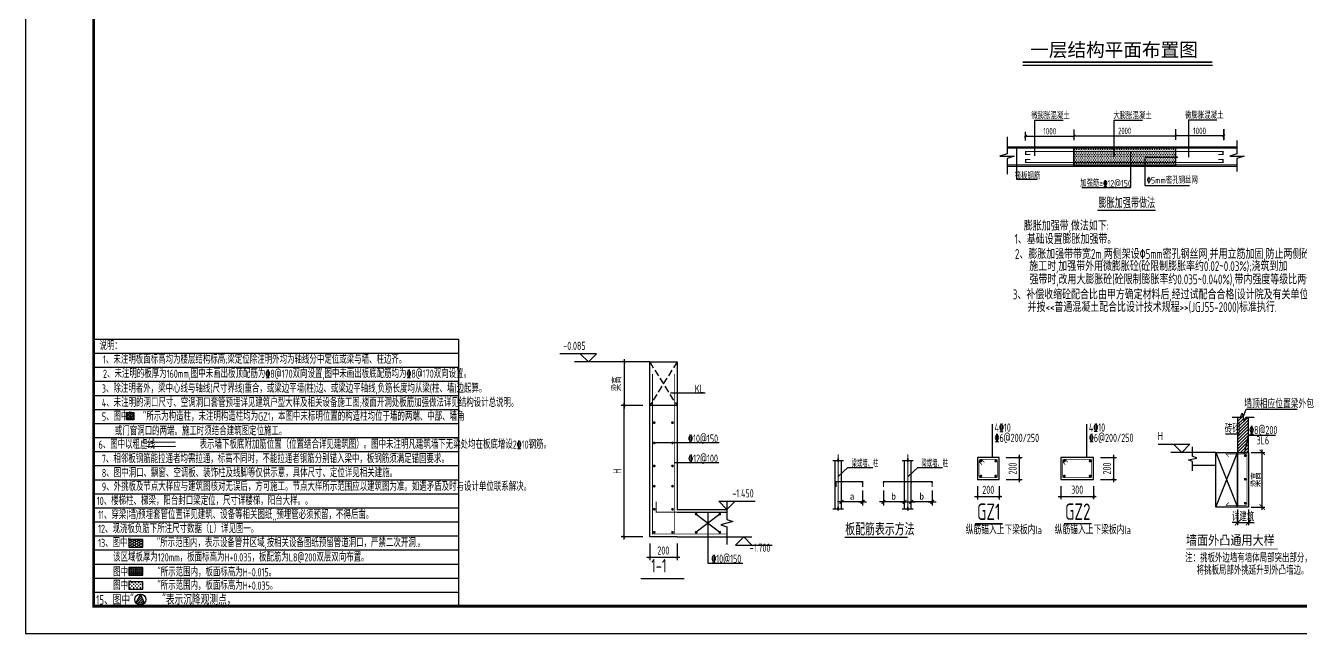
# Model space of a CAD drawing. Extents: x -1058961 to 23600, y -449123 to 2751847.
# Drawn here: x -347349 to -300665, y -12320 to 9931 of the extents above; entities that cross this region are included whole.
import ezdxf
from ezdxf.enums import TextEntityAlignment as Align

# ---------------------------------------------------------------- set-up
doc = ezdxf.new("R2010")
doc.units = 0
doc.header["$LTSCALE"] = 1000
for name, pattern in [('__DASH', [0.35, 0.25, -0.1]), ('DASH', [0.35, 0.25, -0.1]), ('DOTE', [2.42, 2, -0.2, 0.02, -0.2])]:
    doc.linetypes.add(name, pattern=pattern)
doc.layers.get('0').update_dxf_attribs({"linetype": 'CONTINUOUS'})
doc.layers.get('DEFPOINTS').update_dxf_attribs({"linetype": 'CONTINUOUS'})
for name, color, linetype in [('-TK', 7, 'CONTINUOUS'), ('DIM', 2, 'CONTINUOUS'), ('GJ', 5, 'CONTINUOUS'), ('GRE', 3, 'CONTINUOUS'), ('LINK', 6, 'CONTINUOUS'), ('NUM', 7, 'CONTINUOUS'), ('OUTLINE', 2, 'CONTINUOUS'), ('REIN', 6, 'CONTINUOUS'), ('S-B板填充', 251, 'CONTINUOUS'), ('S-DETLCW-LINE1-pdx', 7, 'CONTINUOUS'), ('S-DETLCW-TEXT', 7, 'CONTINUOUS'), ('S-DETLS-HATCH', 251, 'CONTINUOUS'), ('S-DETLS-TEXT', 7, 'CONTINUOUS'), ('S-D洞口', 4, 'CONTINUOUS'), ('S-FON-TEXT', 7, 'CONTINUOUS'), ('S-X详图实线', 4, 'CONTINUOUS'), ('S-X详图标注', 3, 'CONTINUOUS'), ('S-X详图钢筋', 6, 'CONTINUOUS'), ('S-大样-砼线', 7, 'CONTINUOUS'), ('S-引出线', 40, 'CONTINUOUS'), ('S-文字', 7, 'CONTINUOUS'), ('S-板正筋', 2, 'CONTINUOUS'), ('S-构造柱', 212, 'CONTINUOUS'), ('S-表格线', 54, 'CONTINUOUS'), ('S-降板填充', 75, 'CONTINUOUS'), ('TEXT', 2, 'CONTINUOUS'), ('THIN', 7, 'CONTINUOUS'), ('WALL', 5, 'CONTINUOUS'), ('大样线', 40, 'CONTINUOUS'), ('尺寸线及数字', 43, 'CONTINUOUS'), ('悬梁', 4, 'CONTINUOUS'), ('支座钢筋', 1, 'CONTINUOUS'), ('空调洞口标注', 130, 'CONTINUOUS'), ('说明文字', 7, 'CONTINUOUS')]:
    doc.layers.add(name, color=color, linetype=linetype)
doc.layers.add('DOTE', color=19, linetype='DOTE', lineweight=9)
doc.styles.add('-宋体', font='', dxfattribs={"width": 0.7, "height": 300, "bigfont": '宋体.TTF'})
doc.styles.add('10', font='', dxfattribs={"width": 0.7, "height": 300})
doc.styles.add('BW_Rein', font='Tssdeng.shx', dxfattribs={"width": 0.7, "bigfont": 'hztxt.shx'})
doc.styles.add('hzst', font='', dxfattribs={"width": 0.7})
doc.styles.add('TSSD_DIMENSION', font='Tssdeng.shx', dxfattribs={"width": 0.7, "bigfont": 'tssdchn.shx'})
doc.styles.add('TSSD_Label', font='Tssdeng.shx', dxfattribs={"width": 0.7, "bigfont": 'hztxt.shx'})
doc.styles.add('TSSD_Norm', font='Tssdeng.shx', dxfattribs={"bigfont": 'tssdchn.shx'})
doc.styles.add('TSSD_REIN', font='tssdeng.shx', dxfattribs={"width": 0.7, "height": 300, "bigfont": 'tssdchn.shx'})
doc.styles.get('-宋体').set_extended_font_data('SimSun')
doc.styles.get('10').set_extended_font_data('SimSun')
doc.styles.get('hzst').set_extended_font_data('SimSun')
doc.dimstyles.new('25-100', dxfattribs={"dimscale": 100, "dimtxt": 3, "dimasz": 2, "dimexe": 1, "dimexo": 1, "dimgap": 0.5, "dimtad": 1, "dimdec": 0, "dimlfac": 0.25, "dimdsep": 46, "dimtxsty": 'TSSD_REIN', "dimblk1": 'ARCHTICK', "dimblk2": 'ARCHTICK', "dimsah": 1, "dimcen": 2.5, "dimdle": 1, "dimclrd": 256, "dimclre": 256, "dimclrt": 7, "dimadec": 0, "dimazin": 0, "dimtfac": 1, "dimtdec": 0, "dimtix": 1, "dimtmove": 2, "dimatfit": 3, "dimldrblk": 'ARCHTICK', "dimfxl": 0, "dimtolj": 1, "dimtzin": 0, "dimlwd": -1, "dimlwe": -1, "dimarcsym": 0})
doc.dimstyles.new('TSSD_20_100', dxfattribs={"dimtxt": 300, "dimasz": 100, "dimexe": 100, "dimexo": 250, "dimgap": 100, "dimtad": 1, "dimdec": 0, "dimlfac": 0.2, "dimzin": 0, "dimdsep": 46, "dimtxsty": 'TSSD_DIMENSION', "dimblk": 'ARCHTICK', "dimcen": 0, "dimdle": 100, "dimclrt": 7, "dimadec": 0, "dimazin": 0, "dimtfac": 1, "dimtdec": 0, "dimtix": 1, "dimtmove": 2, "dimatfit": 3, "dimldrblk": 'ARCHTICK', "dimfxl": 0, "dimtolj": 1, "dimtzin": 0, "dimarcsym": 0})
doc.dimstyles.new('TSSD_25_100', dxfattribs={"dimtxt": 300, "dimasz": 100, "dimexe": 100, "dimexo": 250, "dimgap": 100, "dimtad": 1, "dimdec": 0, "dimlfac": 0.25, "dimzin": 0, "dimdsep": 46, "dimtxsty": 'TSSD_DIMENSION', "dimblk": 'ARCHTICK', "dimcen": 0, "dimdle": 100, "dimclrt": 7, "dimadec": 0, "dimazin": 0, "dimtfac": 1, "dimtdec": 0, "dimtix": 1, "dimtmove": 2, "dimatfit": 3, "dimldrblk": 'ARCHTICK', "dimfxl": 0, "dimtolj": 1, "dimtzin": 0, "dimarcsym": 0})

# ---------------------------------------------------------------- blocks, each defined once
blk = doc.blocks.new('_DIMX')
blk.add_line((-150, 0), (150, 0))
at = {"const_width": 50}
blk.add_lwpolyline([(-70, -70), (70, 70)], dxfattribs=at)
blk = doc.blocks.new('A$C1DDD5A89')
at = {"color": 6, "const_width": 50}
blk.add_lwpolyline([(439, 25), (2741, 25)], dxfattribs=at)
at = {"layer": 'DOTE', "color": 8, "linetype": 'DOTE'}
for p, q in [((202, 3054), (202, 888)), ((2750, 3054), (2750, 888))]:
    blk.add_line(p, q, dxfattribs=at)
at = {"layer": 'GJ'}
blk.add_point((1858, 2022), dxfattribs=at)
at = {"layer": 'REIN', "color": 1, "const_width": 40}
for points in [[(129, 1860), (129, 2059), (1095, 2059), (1095, 1860)], [(1858, 1860), (1858, 2059), (3643, 2059), (3643, 1860)]]:
    blk.add_lwpolyline(points, dxfattribs=at)
at = {"layer": '大样线'}
for p, q in [((0, 2837), (188, 2837)), ((81, 2837), (81, 1066)), ((188, 2837), (202, 2909)), ((202, 2909), (202, 2778)), ((202, 2778), (217, 2837)), ((217, 2837), (395, 2837)), ((2548, 2837), (2736, 2837)), ((2736, 2837), (2751, 2909)), ((2751, 2909), (2751, 2778)), ((2751, 2778), (2766, 2837)), ((2766, 2837), (2943, 2837)), ((202, 2247), (556, 2571)), ((556, 2571), (1467, 2571)), ((2758, 2247), (3112, 2571)), ((3112, 2571), (4023, 2571)), ((0, 1066), (188, 1066)), ((188, 1066), (202, 1138)), ((202, 1138), (202, 1006)), ((202, 1006), (217, 1066)), ((217, 1066), (395, 1066)), ((2548, 1066), (2736, 1066)), ((2736, 1066), (2751, 1138)), ((2751, 1138), (2751, 1006)), ((2751, 1006), (2766, 1066)), ((2766, 1066), (2943, 1066))]:
    blk.add_line(p, q, dxfattribs=at)
at = {"layer": '大样线', "linetype": 'ByBlock'}
for p, q in [((323, 1066), (323, 2837)), ((2630, 1066), (2630, 2837)), ((2871, 1066), (2871, 2837))]:
    blk.add_line(p, q, dxfattribs=at)
at = {"layer": '大样线', "color": 0, "linetype": 'ByBlock'}
for p in [(323, 2022), (1095, 2022), (2630, 2022), (2871, 2022), (3643, 2022), (202, 1319)]:
    blk.add_point(p, dxfattribs=at)
at = {"layer": '空调洞口标注'}
for p, q in [((1095, 1732), (1095, 1190)), ((1858, 1732), (1858, 1190)), ((3643, 1732), (3643, 1190)), ((1094, 1319), (203, 1319)), ((2629, 1319), (1859, 1319)), ((3642, 1319), (2872, 1319))]:
    blk.add_line(p, q, dxfattribs=at)
blk.add_point((1858, 1319), dxfattribs=at)
at = {"layer": '空调洞口标注', "color": 0, "linetype": 'ByBlock'}
blk.add_point((2871, 1319), dxfattribs=at)
at = {"layer": '空调洞口标注', "xscale": 0.9649999998509884, "yscale": 0.9649999998509884, "zscale": 0.965, "rotation": 180}
for p in [(323, 1319), (1858, 1319)]:
    blk.add_blockref('_DIMX', p, dxfattribs=at)
at = {"layer": '空调洞口标注', "xscale": 0.9649999998509884, "yscale": 0.9649999998509884, "zscale": 0.965}
for p in [(1095, 1319), (2630, 1319), (2872, 1319), (3643, 1319)]:
    blk.add_blockref('_DIMX', p, dxfattribs=at)
at = {"layer": '空调洞口标注', "style": '10'}
for s, p in [('a', (709, 1523)), ('b', (2231, 1523)), ('b', (3257, 1523))]:
    blk.add_text(s, height=250, dxfattribs=at).set_placement(p, align=Align.MIDDLE_CENTER)
at = {"layer": '说明文字'}
for s, height, style, width, p in [('梁或墙、柱', 250, 'TSSD_REIN', 0.6, (693, 2596)), ('梁或墙、柱', 250, 'TSSD_REIN', 0.6, (3249, 2596)), ('板配筋表示方法', 450, 'TSSD_DIMENSION', 0.7, (459, 91))]:
    blk.add_text(s, height=height, dxfattribs=dict(at, style=style, width=width)).set_placement(p)
blk = doc.blocks.new('_ArchTick')
at = {"color": 0, "linetype": 'ByBlock', "const_width": 0.15}
blk.add_lwpolyline([(-0.5, -0.5), (0.5, 0.5)], dxfattribs=at)
blk = doc.blocks.new('*D701')
at = {"layer": 'DEFPOINTS', "color": 0}
for p in [(30394, 226071), (30794, 226071), (30794, 225492)]:
    blk.add_point(p, dxfattribs=at)
at = {"layer": 'S-X详图标注'}
for p, q in [((30394, 225971), (30394, 225392)), ((30794, 225971), (30794, 225392)), ((30394, 225492), (30194, 225492)), ((30394, 225492), (30794, 225492)), ((30794, 225492), (30994, 225492))]:
    blk.add_line(p, q, dxfattribs=at)
at = {"layer": 'S-X详图标注', "xscale": 200, "yscale": 200, "zscale": 200}
blk.add_blockref('_ArchTick', (30394, 225492), dxfattribs=at)
at = {"layer": 'S-X详图标注', "xscale": 200, "yscale": 200, "zscale": 200, "rotation": 180}
blk.add_blockref('_ArchTick', (30794, 225492), dxfattribs=at)
at = {"layer": 'S-X详图标注', "color": 7, "insert": (30594, 225692), "char_height": 300, "attachment_point": 5, "style": 'TSSD_REIN'}
blk.add_mtext('\\A1;详建筑', dxfattribs=at)
blk = doc.blocks.new('*D702')
at = {"layer": 'DEFPOINTS', "color": 0}
for p in [(30794, 228060), (31291, 228060), (30794, 226060)]:
    blk.add_point(p, dxfattribs=at)
at = {"layer": 'S-X详图标注'}
for p, q in [((30894, 228060), (31391, 228060)), ((31291, 225960), (31291, 228160)), ((30894, 226060), (31391, 226060))]:
    blk.add_line(p, q, dxfattribs=at)
at = {"layer": 'S-X详图标注', "xscale": 200, "yscale": 200, "zscale": 200}
for p, rotation in [((31291, 228060), 90), ((31291, 226060), 270)]:
    blk.add_blockref('_ArchTick', p, dxfattribs=dict(at, rotation=rotation))
at = {"layer": 'S-X详图标注', "color": 7, "insert": (31091, 227060), "char_height": 300, "attachment_point": 5, "rotation": 90, "style": 'TSSD_REIN'}
blk.add_mtext('\\A1;梁高', dxfattribs=at)
blk = doc.blocks.new('*D704')
at = {"layer": 'DEFPOINTS', "color": 0}
for p in [(-311696, -5884), (-310953, -5884), (-311696, -6684)]:
    blk.add_point(p, dxfattribs=at)
at = {"layer": 'DIM', "color": 0, "lineweight": -2}
for p, q in [((-311446, -5884), (-310853, -5884)), ((-310953, -6784), (-310953, -5784)), ((-311446, -6684), (-310853, -6684))]:
    blk.add_line(p, q, dxfattribs=at)
at = {"layer": 'DIM', "color": 0, "lineweight": -2, "xscale": 100, "yscale": 100, "zscale": 100}
for p, rotation in [((-310953, -5884), 90), ((-310953, -6684), 270)]:
    blk.add_blockref('_ArchTick', p, dxfattribs=dict(at, rotation=rotation))
at = {"layer": 'DIM', "color": 7, "insert": (-311203, -6284), "char_height": 300, "attachment_point": 5, "rotation": 90, "style": 'TSSD_DIMENSION'}
blk.add_mtext('\\A1;200', dxfattribs=at)
blk = doc.blocks.new('*D705')
at = {"layer": 'DEFPOINTS', "color": 0}
for p in [(-312496, -6684), (-311696, -6684), (-311696, -7311)]:
    blk.add_point(p, dxfattribs=at)
at = {"layer": 'DIM', "color": 0, "lineweight": -2}
for p, q in [((-312496, -6934), (-312496, -7411)), ((-311696, -6934), (-311696, -7411)), ((-312596, -7311), (-311596, -7311))]:
    blk.add_line(p, q, dxfattribs=at)
at = {"layer": 'DIM', "color": 0, "lineweight": -2, "xscale": 100, "yscale": 100, "zscale": 100, "rotation": 180}
blk.add_blockref('_ArchTick', (-312496, -7311), dxfattribs=at)
at = {"layer": 'DIM', "color": 0, "lineweight": -2, "xscale": 100, "yscale": 100, "zscale": 100}
blk.add_blockref('_ArchTick', (-311696, -7311), dxfattribs=at)
at = {"layer": 'DIM', "color": 7, "insert": (-312096, -7061), "char_height": 300, "attachment_point": 5, "style": 'TSSD_DIMENSION'}
blk.add_mtext('\\A1;200', dxfattribs=at)
blk = doc.blocks.new('*D1329')
at = {"layer": 'DEFPOINTS', "color": 0}
for p in [(-231540, 197277), (-230540, 197277), (-230540, 196526)]:
    blk.add_point(p, dxfattribs=at)
at = {"layer": 'DIM', "color": 0, "lineweight": -2}
for p, q in [((-231540, 197027), (-231540, 196426)), ((-230540, 197027), (-230540, 196426)), ((-231640, 196526), (-230440, 196526))]:
    blk.add_line(p, q, dxfattribs=at)
at = {"layer": 'DIM', "color": 0, "lineweight": -2, "xscale": 100, "yscale": 100, "zscale": 100, "rotation": 180}
blk.add_blockref('_ArchTick', (-231540, 196526), dxfattribs=at)
at = {"layer": 'DIM', "color": 0, "lineweight": -2, "xscale": 100, "yscale": 100, "zscale": 100}
blk.add_blockref('_ArchTick', (-230540, 196526), dxfattribs=at)
at = {"layer": 'DIM', "color": 7, "insert": (-231040, 196776), "char_height": 300, "attachment_point": 5, "style": 'TSSD_DIMENSION'}
blk.add_mtext('\\A1;200', dxfattribs=at)
blk = doc.blocks.new('*D1330')
at = {"layer": 'DEFPOINTS', "color": 0}
for p in [(-232479, 202077), (-231540, 202077), (-231540, 197277)]:
    blk.add_point(p, dxfattribs=at)
at = {"layer": 'DIM', "color": 0, "lineweight": -2}
for p, q in [((-232479, 197177), (-232479, 202177)), ((-231790, 202077), (-232579, 202077)), ((-231790, 197277), (-232579, 197277))]:
    blk.add_line(p, q, dxfattribs=at)
at = {"layer": 'DIM', "color": 0, "lineweight": -2, "xscale": 100, "yscale": 100, "zscale": 100}
for p, rotation in [((-232479, 202077), 90), ((-232479, 197277), 270)]:
    blk.add_blockref('_ArchTick', p, dxfattribs=dict(at, rotation=rotation))
at = {"layer": 'DIM', "color": 7, "insert": (-232729, 199677), "char_height": 300, "attachment_point": 5, "rotation": 90, "style": 'TSSD_DIMENSION'}
blk.add_mtext('\\A1;H', dxfattribs=at)
blk = doc.blocks.new('*D1331')
at = {"layer": 'DEFPOINTS', "color": 0}
for p in [(-231540, 203677), (-232479, 202077), (-231540, 202077)]:
    blk.add_point(p, dxfattribs=at)
at = {"layer": 'DIM', "color": 0, "lineweight": -2}
for p, q in [((-231790, 203677), (-232579, 203677)), ((-232479, 203777), (-232479, 201977)), ((-231790, 202077), (-232579, 202077))]:
    blk.add_line(p, q, dxfattribs=at)
at = {"layer": 'DIM', "color": 0, "lineweight": -2, "xscale": 100, "yscale": 100, "zscale": 100}
for p, rotation in [((-232479, 203677), 90), ((-232479, 202077), 270)]:
    blk.add_blockref('_ArchTick', p, dxfattribs=dict(at, rotation=rotation))
at = {"layer": 'DIM', "color": 7, "insert": (-232729, 202877), "char_height": 300, "attachment_point": 5, "rotation": 90, "style": 'TSSD_DIMENSION'}
blk.add_mtext('\\A1;梁高', dxfattribs=at)
blk = doc.blocks.new('*D2535')
at = {"layer": 'DEFPOINTS', "color": 0}
for p in [(-308241, -5882), (-307498, -5882), (-308241, -6682)]:
    blk.add_point(p, dxfattribs=at)
at = {"layer": 'DIM', "color": 0, "lineweight": -2}
for p, q in [((-307991, -5882), (-307398, -5882)), ((-307498, -6782), (-307498, -5782)), ((-307991, -6682), (-307398, -6682))]:
    blk.add_line(p, q, dxfattribs=at)
at = {"layer": 'DIM', "color": 0, "lineweight": -2, "xscale": 100, "yscale": 100, "zscale": 100}
for p, rotation in [((-307498, -5882), 90), ((-307498, -6682), 270)]:
    blk.add_blockref('_ArchTick', p, dxfattribs=dict(at, rotation=rotation))
at = {"layer": 'DIM', "color": 7, "insert": (-307748, -6282), "char_height": 300, "attachment_point": 5, "rotation": 90, "style": 'TSSD_DIMENSION'}
blk.add_mtext('\\A1;200', dxfattribs=at)
blk = doc.blocks.new('*D2536')
at = {"layer": 'DEFPOINTS', "color": 0}
for p in [(-309441, -6682), (-308241, -6682), (-308241, -7309)]:
    blk.add_point(p, dxfattribs=at)
at = {"layer": 'DIM', "color": 0, "lineweight": -2}
for p, q in [((-309441, -6932), (-309441, -7409)), ((-308241, -6932), (-308241, -7409)), ((-309541, -7309), (-308141, -7309))]:
    blk.add_line(p, q, dxfattribs=at)
at = {"layer": 'DIM', "color": 0, "lineweight": -2, "xscale": 100, "yscale": 100, "zscale": 100, "rotation": 180}
blk.add_blockref('_ArchTick', (-309441, -7309), dxfattribs=at)
at = {"layer": 'DIM', "color": 0, "lineweight": -2, "xscale": 100, "yscale": 100, "zscale": 100}
blk.add_blockref('_ArchTick', (-308241, -7309), dxfattribs=at)
at = {"layer": 'DIM', "color": 7, "insert": (-308841, -7059), "char_height": 300, "attachment_point": 5, "style": 'TSSD_DIMENSION'}
blk.add_mtext('\\A1;300', dxfattribs=at)
blk = doc.blocks.new('A1')
blk.add_lwpolyline([(0, 59400), (0, 0), (84100, 0), (84100, 59400)], close=True)
at = {"const_width": 100}
blk.add_lwpolyline([(2500, 58400), (2500, 1000), (83100, 1000), (83100, 58400)], close=True, dxfattribs=at)
blk = doc.blocks.new('20210306.16465652')
at = {"layer": 'S-DETLS-HATCH'}
h = blk.add_hatch(dxfattribs=at)
h.set_pattern_fill('ANSI31', color=256, scale=25)
h.set_pattern_definition([(45, (-250051.66, 573697.02), (-56.126601, 56.126601), [])])
h.paths.add_polyline_path([(3315.4, 5761.9), (3215.4, 5761.9), (3145.4, 5611.9), (3085.4, 5911.9), (3015.4, 5761.9), (2915.4, 5761.9), (2915.4, 4472.4), (3315.4, 4472.4)])
at = {"layer": 'S-DETLCW-LINE1-pdx'}
for points in [[(2715.4, 5761.9), (3015.4, 5761.9), (3085.4, 5911.9), (3145.4, 5611.9), (3215.4, 5761.9), (3515.4, 5761.9)], [(1268.2, 3792.4), (1268.2, 4132.4), (1118.2, 4202.4), (1418.2, 4262.4), (1268.2, 4332.4), (1268.2, 4672.4)]]:
    blk.add_lwpolyline(points, dxfattribs=at)
at = {"layer": 'S-DETLCW-TEXT', "const_width": 30}
blk.add_lwpolyline([(4388.8, 937.6), (1041.9, 937.6)], dxfattribs=at)
at = {"layer": 'S-DETLS-TEXT'}
blk.add_line((3009.8, 5139.7), (2467.6, 5139.7), dxfattribs=at)
for points in [[(3115.4, 5761.9), (3233, 6051.8), (5095.2, 6051.8)], [(3165.2, 4412.4), (3315.4, 5101.5), (4302.7, 5101.5)]]:
    blk.add_lwpolyline(points, dxfattribs=at)
at = {"layer": 'S-X详图实线'}
for p, q in [((2115.4, 4472.4), (1268.2, 4472.4)), ((2115.4, 4472.4), (2915.4, 2472.4)), ((2115.4, 2472.4), (2915.4, 4472.4)), ((2115.4, 3992.4), (1268.2, 3992.4))]:
    blk.add_line(p, q, dxfattribs=at)
blk.add_lwpolyline([(2915.4, 5761.9), (2915.4, 4472.4), (3315.4, 4472.4), (3315.4, 5761.9)], dxfattribs=at)
for points in [[(2115.4, 4472.4), (2915.4, 4472.4), (2915.4, 2472.4), (2115.4, 2472.4)], [(2915.4, 4472.4), (3315.4, 4472.4), (3315.4, 2472.4), (2915.4, 2472.4)]]:
    blk.add_lwpolyline(points, close=True, dxfattribs=at)
at = {"layer": 'S-X详图标注'}
blk.add_line((1268.2, 4472.4), (468.4, 4472.4), dxfattribs=at)
blk.add_lwpolyline([(0, 4772.4), (1168.3, 4772.4), (868.3, 4472.4), (568.3, 4772.4)], dxfattribs=at)
at = {"layer": 'S-X详图钢筋', "const_width": 20}
blk.add_lwpolyline([(2592.4, 4306.3), (2486.4, 4412.4), (3255.4, 4412.4), (3255.4, 2532.4), (2486.4, 2532.4), (2592.4, 2638.4)], dxfattribs=at)
at = {"layer": 'S-X详图钢筋', "const_width": 50}
for points in [[(3168.1, 4350.3, 1), (3218.1, 4350.3, 1)], [(3168.1, 3488.9, 1), (3218.1, 3488.9, 1)], [(3168.1, 2609.8, 1), (3218.1, 2609.8, 1)]]:
    blk.add_lwpolyline(points, format="xyb", close=True, dxfattribs=at)
at = {"layer": 'S-DETLCW-TEXT', "style": 'hzst', "width": 0.85}
blk.add_text('墙面外凸通用大样', height=350, dxfattribs=at).set_placement((1025.4, 1088.1))
at = {"layer": 'S-DETLS-TEXT', "width": 0.7}
for s, style, p in [('墙顶相应位置梁外包', 'BW_Rein', (3158.9, 6088.4)), ('砖砌', 'BW_Rein', (2442.3, 5176.3)), ('%%1328@200', 'BW_Rein', (3336.9, 5138.1)), ('3L6', 'BW_Rein', (3608.6, 4766)), ('注：挑板外边墙有墙体局部突出部分，', 'TSSD_REIN', (991.5, 450)), ('将挑板局部外挑延升到外凸墙边。', 'TSSD_REIN', (1414.1, 0))]:
    blk.add_text(s, height=300, dxfattribs=dict(at, style=style)).set_placement(p)
at = {"layer": 'S-DETLS-TEXT', "style": 'TSSD_REIN', "width": 0.75}
blk.add_text('H', height=300, dxfattribs=at).set_placement((181.3, 4832.5), align=Align.BOTTOM_RIGHT)
at = {"layer": 'S-X详图标注'}
for p1, p2, distance, text, picture, middle in [((3315.4, 2472.4), (3315.4, 4472.4), -496.7, '梁高', '*D702', (3612.1, 3472.4)), ((2915.4, 2483.6), (3315.4, 2483.6), -579.2, '详建筑', '*D701', (3115.4, 2104.4))]:
    dim = blk.add_aligned_dim(p1=p1, p2=p2, distance=distance, text=text, dimstyle='25-100', dxfattribs=at)
    dim.commit()
    dim.dimension.update_dxf_attribs({"geometry": picture, "text_midpoint": middle, "insert": (-27478.5, -223587.5)})
blk = doc.blocks.new('20210807.20404175')
at = {"layer": 'NUM', "const_width": 50, "elevation": 0}
blk.add_lwpolyline([(37816.2, 81765.1), (39414.6, 81765.1)], dxfattribs=at)
at = {"layer": 'S-X详图实线'}
for points in [[(38145.9, 89696.3), (35391.3, 89696.3)], [(40175.7, 88555.2), (38909, 88555.2)], [(39145.9, 83296.3), (38145.9, 83296.3), (38145.9, 88096.3)], [(39145.9, 88096.3), (39145.9, 84296.3)], [(40686.2, 86733.1), (38335.9, 86733.1)], [(40679.3, 85998.9), (39045.9, 85998.9)], [(39145.9, 84296.3), (40972.9, 84296.3)], [(39145.9, 84196.3), (40972.9, 84196.3)], [(39846.5, 84125.6), (40712.1, 83462.3)], [(40712.1, 84125.6), (39846.5, 83462.3)], [(40279.3, 84196.3), (40279.3, 82331.3), (41550.6, 82331.3)], [(39145.9, 83296.3), (40972.9, 83296.3)]]:
    blk.add_lwpolyline(points, dxfattribs=at)
blk.add_lwpolyline([(38145.9, 89696.3), (39145.9, 89696.3), (39145.9, 88096.3), (38145.9, 88096.3)], close=True, dxfattribs=at)
at = {"layer": 'S-X详图实线', "linetype": '__DASH'}
for points in [[(38145.9, 89696.3), (39145.9, 88096.3)], [(39145.9, 89696.3), (38145.9, 88096.3)]]:
    blk.add_lwpolyline(points, dxfattribs=at)
at = {"layer": 'S-X详图标注'}
for p, q in [((35601.5, 89996.3), (34861.2, 89996.3)), ((35901.5, 89696.3), (35601.5, 89996.3)), ((36201.5, 89996.3), (35601.5, 89996.3)), ((36159.1, 89696.3), (35601.5, 89696.3)), ((35901.5, 89696.3), (36201.5, 89996.3)), ((40972.9, 84296.3), (40672.9, 84596.3)), ((40672.9, 84596.3), (41272.9, 84596.3)), ((40972.9, 84296.3), (41272.9, 84596.3)), ((41272.9, 84596.3), (42013.2, 84596.3)), ((40972.9, 83296.3), (41888.7, 83296.3)), ((41588.7, 83296.3), (41288.7, 82996.3)), ((41588.7, 83296.3), (41888.7, 82996.3)), ((41288.7, 82996.3), (41888.7, 82996.3)), ((41888.7, 82996.3), (42629.1, 82996.3))]:
    blk.add_line(p, q, dxfattribs=at)
at = {"layer": 'S-X详图钢筋', "const_width": 30}
for points in [[(39045.9, 89260.4), (39045.9, 83396.3), (38245.9, 83396.3), (38245.9, 89260.4)], [(40972.9, 84196.3), (38380.3, 84196.3), (38380.3, 84576.9)], [(38245.9, 84474.4), (38245.9, 83396.3), (40972.9, 83396.3)]]:
    blk.add_lwpolyline(points, dxfattribs=at)
at = {"layer": 'S-X详图钢筋', "const_width": 50}
for points in [[(38335.9, 87474.5, 1), (38285.9, 87474.5, 1)], [(38955.9, 87474.5, -1), (39005.9, 87474.5, -1)], [(38335.9, 86733.9, 1), (38285.9, 86733.9, 1)], [(38955.9, 86733.9, -1), (39005.9, 86733.9, -1)], [(38335.9, 85890.2, 1), (38285.9, 85890.2, 1)], [(38955.9, 85890.2, -1), (39005.9, 85890.2, -1)], [(38335.9, 85149.7, 1), (38285.9, 85149.7, 1)], [(38955.9, 85149.7, -1), (39005.9, 85149.7, -1)], [(38335.9, 84306, 1), (38285.9, 84306, 1)], [(38955.9, 84306, -1), (39005.9, 84306, -1)], [(39821.5, 84125.6, -1), (39871.5, 84125.6, -1)], [(40687.1, 84125.6, -1), (40737.1, 84125.6, -1)], [(38335.9, 83462.3, 1), (38285.9, 83462.3, 1)], [(38955.9, 83462.3, -1), (39005.9, 83462.3, -1)], [(39821.5, 83462.3, -1), (39871.5, 83462.3, -1)], [(40687.1, 83462.3, -1), (40737.1, 83462.3, -1)]]:
    blk.add_lwpolyline(points, format="xyb", close=True, dxfattribs=at)
at = {"layer": 'THIN'}
blk.add_lwpolyline([(40972.9, 84576.3), (40972.9, 83926.3), (41192.9, 83856.3), (40752.9, 83736.3), (40972.9, 83666.3), (40972.9, 83016.3)], dxfattribs=at)
at = {"layer": 'NUM', "style": 'TSSD_Norm', "width": 0.7}
blk.add_text('1-1', height=500, dxfattribs=at).set_placement((38198.9, 81838.1, 0), align=Align.BOTTOM_LEFT)
at = {"layer": 'S-X详图标注', "style": 'TSSD_REIN', "width": 0.7}
for s, p in [('-0.085', (35800.1, 90046.3)), ('-1.450', (41951.3, 84646.3)), ('-1.700', (42567.1, 82657.8))]:
    blk.add_text(s, height=300, dxfattribs=at).set_placement(p, align=Align.BOTTOM_RIGHT)
for s, p in [('KL', (39964.3, 88565.6)), ('%%13210@150', (40101.2, 86741)), ('%%13210@150', (40950.1, 82342.2))]:
    blk.add_text(s, height=300, dxfattribs=at).set_placement(p, align=Align.CENTER)
at = {"layer": 'S-X详图标注', "color": 1, "style": 'TSSD_REIN', "width": 0.7}
blk.add_text('%%13212@100', height=300, dxfattribs=at).set_placement((40101.2, 86006.8), align=Align.CENTER)
at = {"layer": 'DIM'}
for p1, angle, text, picture, middle in [((38145.9, 89696.3), 90, '梁高', '*D1331', (36956.1, 88896.3)), ((38145.9, 83296.3), 270, 'H', '*D1330', (36956.1, 85696.3))]:
    dim = blk.add_linear_dim(base=(37206.1, 88096.3), p1=p1, p2=(38145.9, 88096.3), angle=angle, text=text, dimstyle='TSSD_20_100', dxfattribs=at)
    dim.commit()
    dim.dimension.update_dxf_attribs({"geometry": picture, "text_midpoint": middle, "insert": (269685.6, -113980.3)})
dim = blk.add_linear_dim(base=(39145.9, 82545.4), p1=(38145.9, 83296.3), p2=(39145.9, 83296.3), dimstyle='TSSD_20_100', dxfattribs=at)
dim.commit()
dim.dimension.update_dxf_attribs({"geometry": '*D1329', "text_midpoint": (38645.9, 82795.4), "insert": (269685.6, -113980.3)})

msp = doc.modelspace()

# ---------------------------------------------------------------- hatches: boundary and pattern name
h = msp.add_hatch()
h.set_pattern_fill('DOTS', color=2, scale=40, style=0)
h.set_pattern_definition([(0, (-896120.9, -178750.674), (31.75, 63.5), [0, -63.5])])
h.paths.add_polyline_path([(-308958.75, 5494.31), (-305246.75, 5494.31), (-305246.75, 4787.42), (-308958.75, 4787.42)])
at = {"layer": 'S-B板填充'}
h = msp.add_hatch(dxfattribs=at)
h.set_pattern_fill('ANGLE', color=252, scale=10, style=0)
h.set_pattern_definition([(0, (-258249.664, -205780.17), (0, 69.85), [50.8, -19.05]), (90, (-258249.664, -205780.17), (-69.85, 4e-15), [50.8, -19.05])])
h.paths.add_polyline_path([(-343560.51, -10188.52), (-343049.4, -10188.52), (-343049.4, -9909.74), (-343560.51, -9909.74)])
h = msp.add_hatch(dxfattribs=at)
h.set_pattern_fill('CROSS', color=252, scale=10, style=0)
h.set_pattern_definition([(0, (-258249.664, -205780.17), (63.5, 63.5), [31.75, -95.25]), (90, (-258233.79, -205796.047), (-63.5, 63.5), [31.75, -95.25])])
h.paths.add_polyline_path([(-343560.51, -10702.81), (-343049.4, -10702.81), (-343049.4, -10424.02), (-343560.51, -10424.02)])
at = {"layer": 'S-X详图标注'}
h = msp.add_hatch(dxfattribs=at)
h.set_pattern_fill('METAL', color=256, scale=15, style=0)
h.set_pattern_definition([(45, (-287370.715, -116753.386), (-42.426407, 42.426407), [])])
h.paths.add_polyline_path([(-343138.43, -10876.64), (-343303.72, -11198.12), (-342994.33, -11208.16)])
at = {"layer": 'S-构造柱'}
h = msp.add_hatch(dxfattribs=at)
h.set_pattern_fill('ARMORED', color=256, scale=12.857143, style=0)
h.set_pattern_definition([(50, (-2196924.58, -135854.61), (92.2191663, -8.0681316), [9.642857, -106.0714286]), (355, (-2196924.58, -135854.61), (-17.839457, 96.710417), [7.7142857, -84.857143]), (100.4514, (-2196916.89, -135855.285), (74.3797776, 88.642227), [8.1951673, -90.146843]), (46.1842, (-2196924.58, -135828.9), (137.216706, -21.281016), [14.464286, -159.107143]), (96.6356, (-2196913.14, -135830.67), (120.170919, 125.243726), [12.292751, -135.220243]), (351.1842, (-2196924.58, -135828.9), (120.170822, 125.24382), [11.571429, -127.285714]), (21, (-2196911.72, -135835.33), (76.7451924, -51.765286), [9.642857, -106.0714286]), (326, (-2196911.72, -135835.33), (31.2834, 93.233577), [7.7142857, -84.857143]), (71.4514, (-2196905.33, -135839.64), (108.0286237, 41.4682067), [8.1951673, -90.146843]), (37.5, (-2196924.58, -135854.613), (1.56340997, 42.80063835), [0, -83.8285714, 0, -86.1428571, 0, -85.1785714]), (7.5, (-2196924.58, -135854.613), (33.8232262, 50.7100772), [0, -49.1142857, 0, -81.9, 0, -32.4642857]), (327.5, (-2196953.25, -135854.613), (68.6343132, -2.8999121), [0, -32.1428571, 0, -100.2857143, 0, -133.0714286]), (317.5, (-2196966.11, -135854.613), (74.981079, 12.8706406), [0, -41.7857143, 0, -66.6, 0, -94.5]), (45, (-2196924.58, -135854.61), (-45.4568645, 45.4568645), [])])
h.paths.add_polyline_path([(-343655.99, -4232.08), (-343381.71, -4232.08), (-343381.71, -4506.37), (-343655.99, -4506.37)])
at = {"layer": 'S-降板填充', "linetype": 'ByBlock'}
h = msp.add_hatch(dxfattribs=at)
h.set_pattern_fill('HONEY', color=8, scale=17.142857, style=0)
h.set_pattern_definition([(0, (-3156145.6, -76870.217), (81.6428571, 47.1365143), [54.4285714, -108.8571429]), (120, (-3156145.6, -76870.217), (-81.6428474, 47.1365312), [54.4285714, -108.8571429]), (60, (-3156145.6, -76870.217), (9.75e-06, 94.2730455), [-108.8571429, 54.4285714])])
h.paths.add_polyline_path([(-343560.51, -9159.95), (-343049.4, -9159.95), (-343049.4, -8881.17), (-343560.51, -8881.17)])

# ---------------------------------------------------------------- linework, layer by layer
for p, q in [((-311409.88, 5491.42), (-302989.8, 5491.42)), ((-308958.75, 5491.42), (-308958.75, 4787.42)), ((-305246.75, 5502.7), (-305246.75, 4798.7)), ((-311409.88, 4787.42), (-302989.8, 4787.42))]:
    msp.add_line(p, q)
msp.add_lwpolyline([(-308958.75, 5494.31), (-305246.75, 5494.31), (-305246.75, 4787.42), (-308958.75, 4787.42)], close=True)
at = {"layer": 'GRE'}
for points in [[(-311409.88, 5858.3), (-311409.88, 5235.31), (-311673.88, 5147.31), (-311145.88, 5147.31), (-311409.88, 5059.31), (-311409.88, 4487.56)], [(-302989.8, 5728.39), (-302989.8, 5239.19), (-303253.8, 5151.19), (-302725.8, 5151.19), (-302989.8, 5063.19), (-302989.8, 4591.09)]]:
    msp.add_lwpolyline(points, dxfattribs=at)
at = {"layer": 'LINK', "color": 1, "const_width": 25}
for points in [[(-312324.89, -6143.61), (-312416.81, -6051.69, -0.19891237), (-312430.87, -6017.75), (-312430.87, -5997.24, -0.41421356), (-312382.87, -5949.24), (-311808.87, -5949.24, -0.41421356), (-311760.87, -5997.24), (-311760.87, -6571.24, -0.41421356), (-311808.87, -6619.24), (-312382.87, -6619.24, -0.41421356), (-312430.87, -6571.24), (-312430.87, -5997.24, -0.41421356), (-312382.87, -5949.24), (-312362.36, -5949.24, -0.19891237), (-312328.42, -5963.3), (-312236.5, -6055.22)], [(-309269.98, -6141.8), (-309361.9, -6049.88, -0.19891237), (-309375.96, -6015.94), (-309375.96, -5995.43, -0.41421356), (-309327.96, -5947.43), (-308353.96, -5947.43, -0.41421356), (-308305.96, -5995.43), (-308305.96, -6569.43, -0.41421356), (-308353.96, -6617.43), (-309327.96, -6617.43, -0.41421356), (-309375.96, -6569.43), (-309375.96, -5995.43, -0.41421356), (-309327.96, -5947.43), (-309307.46, -5947.43, -0.19891237), (-309273.51, -5961.49), (-309181.59, -6053.42)]]:
    msp.add_lwpolyline(points, format="xyb", dxfattribs=at)
at = {"layer": 'OUTLINE'}
for points in [[(-311695.87, -5884.24), (-312495.87, -5884.24), (-312495.87, -6684.24), (-311695.87, -6684.24)], [(-308240.96, -5882.43), (-309440.96, -5882.43), (-309440.96, -6682.43), (-308240.96, -6682.43)]]:
    msp.add_lwpolyline(points, close=True, dxfattribs=at)
at = {"layer": 'REIN', "const_width": 50}
for points in [[(-312393.37, -6011.74, 1), (-312343.37, -6011.74, 1)], [(-311848.37, -6011.74, 1), (-311798.37, -6011.74, 1)], [(-309338.46, -6009.93, 1), (-309288.46, -6009.93, 1)], [(-308393.46, -6009.93, 1), (-308343.46, -6009.93, 1)], [(-312393.37, -6556.74, 1), (-312343.37, -6556.74, 1)], [(-311848.37, -6556.74, 1), (-311798.37, -6556.74, 1)], [(-309338.46, -6554.93, 1), (-309288.46, -6554.93, 1)], [(-308393.46, -6554.93, 1), (-308343.46, -6554.93, 1)]]:
    msp.add_lwpolyline(points, format="xyb", close=True, dxfattribs=at)
at = {"layer": 'S-FON-TEXT', "const_width": 40}
msp.add_lwpolyline([(-308101.27, 3167.99), (-305965.12, 3167.99)], dxfattribs=at)
at = {"layer": 'S-X详图标注'}
msp.add_lwpolyline([(-343138.43, -10876.64), (-343303.72, -11198.12), (-342994.33, -11208.16), (-343138.43, -10876.64)], dxfattribs=at)
msp.add_circle((-343144.92, -11076.54), 200, dxfattribs=at)
at = {"layer": 'S-引出线', "color": 3, "const_width": 56}
msp.add_lwpolyline([(-310833.14, 8586.15), (-303889.15, 8586.15)], dxfattribs=at)
at = {"layer": 'S-引出线', "color": 3}
msp.add_lwpolyline([(-310833.14, 8474.15), (-303889.15, 8474.15)], dxfattribs=at)
at = {"layer": 'S-板正筋', "linetype": 'DASH', "const_width": 42.86}
for points in [[(-342923.47, -5320.35), (-342923.47, -5320.35), (-341852.97, -5320.34), (-341852.97, -5320.34)], [(-342923.47, -5478.41), (-342923.47, -5478.41), (-341852.97, -5478.4), (-341852.97, -5478.4)]]:
    msp.add_lwpolyline(points, dxfattribs=at)
at = {"layer": 'S-构造柱'}
msp.add_lwpolyline([(-343655.99, -4232.08), (-343381.71, -4232.08), (-343381.71, -4506.37), (-343655.99, -4506.37), (-343655.99, -4232.08)], dxfattribs=at)
at = {"layer": 'S-表格线'}
for p, q in [((-344848.52, -11319.87), (-344848.52, -1548.44)), ((-344848.52, -1548.44), (-331484.1, -1548.44)), ((-331484.1, -11319.87), (-331484.1, -1548.44)), ((-344848.52, -10291.3), (-344848.52, -2023.22)), ((-344848.52, -2062.73), (-331484.1, -2062.73)), ((-344848.52, -2577.01), (-331484.1, -2577.01)), ((-344848.52, -3091.3), (-331484.1, -3091.3)), ((-344848.52, -3605.59), (-331484.1, -3605.59)), ((-344848.52, -4119.87), (-331484.1, -4119.87)), ((-344848.52, -4634.16), (-331484.1, -4634.16)), ((-344848.52, -5148.44), (-331484.1, -5148.44)), ((-344848.52, -5662.73), (-331484.1, -5662.73)), ((-344848.52, -6177.01), (-331484.1, -6177.01)), ((-344848.52, -6691.3), (-331484.1, -6691.3)), ((-344848.52, -7205.59), (-331484.1, -7205.59)), ((-344848.52, -7719.87), (-331484.1, -7719.87)), ((-344848.52, -8234.16), (-331484.1, -8234.16)), ((-344848.52, -8748.44), (-331484.1, -8748.44)), ((-344848.52, -9262.73), (-331484.1, -9262.73)), ((-344848.52, -9777.01), (-331484.1, -9777.01)), ((-344848.52, -10291.3), (-331484.1, -10291.3)), ((-344848.52, -10805.59), (-331484.1, -10805.59)), ((-344848.52, -11319.87), (-331484.1, -11319.87))]:
    msp.add_line(p, q, dxfattribs=at)
at = {"layer": 'S-降板填充'}
for points in [[(-343560.51, -9159.95), (-343049.4, -9159.95), (-343049.4, -8881.17), (-343560.51, -8881.17)], [(-343560.51, -10188.52), (-343049.4, -10188.52), (-343049.4, -9909.74), (-343560.51, -9909.74)], [(-343560.51, -10702.81), (-343049.4, -10702.81), (-343049.4, -10424.02), (-343560.51, -10424.02)]]:
    msp.add_lwpolyline(points, close=True, dxfattribs=at)
at = {"layer": 'TEXT', "color": 0}
for p, q in [((-311945.87, -5884.24), (-311945.87, -4657.97)), ((-308490.96, -5882.43), (-308490.96, -4656.16))]:
    msp.add_line(p, q, dxfattribs=at)
at = {"layer": 'WALL', "color": 7}
for p, q in [((-310403.8, 6467.44), (-309358.42, 6467.44)), ((-310403.8, 6467.44), (-310403.8, 5159.72)), ((-308958.75, 6120.95), (-308958.75, 5729.46)), ((-307498.22, 6467.44), (-306452.85, 6467.44)), ((-307498.22, 6467.44), (-307498.22, 5135.76)), ((-305246.75, 6132.22), (-305246.75, 5740.73)), ((-304771.39, 6478.72), (-303726.02, 6478.72)), ((-304771.39, 6478.72), (-304771.39, 5111.64)), ((-303472.15, 5738.31), (-303472.15, 6132.22)), ((-303472.15, 6132.22), (-303472.15, 5740.73)), ((-310733.35, 5727.03), (-310733.35, 6041.44)), ((-310733.35, 5881.13), (-308958.75, 5881.13)), ((-308958.75, 5892.41), (-305246.75, 5892.41)), ((-303472.15, 5892.41), (-305246.75, 5892.41)), ((-311065.74, 5442.46), (-311065.74, 4305.36)), ((-306885.81, 5319.71), (-306885.81, 4008.03)), ((-305161.4, 5098.76), (-306363.61, 5098.76)), ((-306363.61, 5098.76), (-306363.61, 4081.25)), ((-311065.74, 4305.36), (-310304.81, 4305.36)), ((-308670.92, 4008.03), (-306885.81, 4008.03)), ((-306363.61, 4081.25), (-304732.12, 4081.25))]:
    msp.add_line(p, q, dxfattribs=at)
at = {"layer": 'WALL', "color": 7, "const_width": 39.6}
for points in [[(-310777.35, 5837.13), (-310689.35, 5925.13)], [(-309002.75, 5848.41), (-308914.75, 5936.41)], [(-305290.75, 5859.69), (-305202.75, 5947.69)], [(-303516.15, 5848.41), (-303428.15, 5936.41)]]:
    msp.add_lwpolyline(points, dxfattribs=at)
at = {"layer": '尺寸线及数字', "const_width": 39.6}
msp.add_lwpolyline([(-305290.75, 5066.04), (-305202.75, 5154.04)], dxfattribs=at)
at = {"layer": '悬梁', "color": 0, "const_width": 50}
for points in [[(-311573.5, -8306.17), (-312585.39, -8306.17)], [(-308314.74, -8304.36), (-309326.63, -8304.36)]]:
    msp.add_lwpolyline(points, dxfattribs=at)
at = {"layer": '支座钢筋', "const_width": 39.6}
for points in [[(-302989.8, 5442.46), (-311409.88, 5442.46)], [(-310552.05, 5214.11), (-310728.05, 5214.11), (-310728.05, 5319.71), (-303500.79, 5319.71), (-303500.79, 5214.11), (-303676.79, 5214.11)], [(-302989.8, 4829.94), (-311409.88, 4829.94)], [(-310552.05, 5022.63), (-310728.05, 5022.63), (-310728.05, 4917.04), (-303500.79, 4917.04), (-303500.79, 5022.63), (-303676.79, 5022.63)]]:
    msp.add_lwpolyline(points, dxfattribs=at)

# ---------------------------------------------------------------- block references
at = {"layer": '-TK'}
msp.add_blockref('A1', (-347348.52, -12319.87), dxfattribs=at)
at = {"layer": 'S-D洞口'}
msp.add_blockref('20210807.20404175', (-362639.13, -92078.27), dxfattribs=at)
at = {"layer": 'S-X详图标注'}
msp.add_blockref('20210306.16465652', (-305881.39, -10163.84), dxfattribs=at)
at = {"layer": 'S-大样-砼线'}
msp.add_blockref('A$C1DDD5A89', (-317792.36, -8821.4), dxfattribs=at)

# ---------------------------------------------------------------- texts
at = {"layer": 'S-FON-TEXT', "style": 'TSSD_REIN', "width": 0.739318}
msp.add_text('膨胀加强带做法 ', height=400, dxfattribs=at).set_placement((-308057.33, 3238.2), (-305838.21, 3238.2), align=Align.FIT)
at = {"layer": 'S-FON-TEXT', "style": 'TSSD_REIN', "width": 0.7}
for s, p in [('膨胀加强带,做法如下: ', (-310792.39, 2422.91)), ('1、基础设置膨胀加强带。', (-311134.12, 1937.56)), (' 2、膨胀加强带带宽2m,两侧架设\x825mm密孔钢丝网,并用立筋加固,防止两侧砼流入加强带内. ', (-311274.31, 1388.94, -220000)), ('施工时,加强带外用微膨胀砼(砼限制膨胀率约0.02~0.03%%%);浇筑到加', (-310597.38, 943.59)), ('强带时,改用大膨胀砼(砼限制膨胀率约0.035~0.040%%%),带内强度等级比两侧高5MPa.', (-310588.45, 460.41)), ('3、补偿收缩砼配合比由甲方确定材料后,经过试配合合格(设计院及有关单位确认)后方可使用,', (-311199.49, -91.4)), ('并按<<普通混凝土配合比设计技术规程>>(JGJ55-2000)标准执行.', (-310657.7, -551.86))]:
    msp.add_text(s, height=360, dxfattribs=at).set_placement(p)
at = {"layer": 'S-文字', "style": '-宋体'}
msp.add_text('一层结构平面布置图', height=500, dxfattribs=at).set_placement((-310560.65, 8792.66))
at = {"layer": 'S-文字', "style": 'TSSD_REIN', "width": 0.7}
for s, p in [('说明：', (-344640.66, -1946.22)), ('1、未注明板面标高均为楼层结构标高;梁定位除注明外均为轴线分中定位或梁与墙、柱边齐。', (-344510.28, -2442.47)), ('2、未注明的板厚为160mm,图中未画出板顶配筋为%%1328@170双向设置,图中未画出板底配筋均为%%1328@170双向设置。', (-344510.28, -2964.28)), ('3、除注明者外，梁中心线与轴线(尺寸界线)重合，或梁边平墙(柱)边、或梁边平轴线,负筋长度均从梁(柱、墙)边起算。', (-344553.47, -3505.41)), ('4、未注明的洞口尺寸、空调洞口套管预埋详见建筑户型大样及相关设备施工图;楼面开洞处板筋加强做法详见结构设计总说明。', (-344553.47, -4025.4)), ('5、图中"   "所示为构造柱，未注明构造柱均为GZ1，本图中未标明位置的构造柱均位于墙的两端、中部、墙角', (-344553.47, -4531.66)), ('或门窗洞口的两端。施工时须结合建筑图定位施工。', (-344077.02, -5066.65)), ('6、图中以粗虚线            表示墙下板底附加筋位置（位置结合详见建筑图）。图中未注明凡建筑墙下无梁处均在板底增设2%%13210钢筋。', (-344672.49, -5556.26)), ('7、相邻板钢筋能拉通者均需拉通，标高不同时，不能拉通者钢筋分别锚入梁中，板钢筋须满足锚固要求。', (-344553.47, -6081.26)), ('8、图中洞口、飘窗、空调板、装饰柱及线脚等仅供示意，具体尺寸、定位详见相关建施。', (-344553.47, -6595.55)), ('9、外挑板及节点大样应与建筑图核对无误后，方可施工。节点大样所示范围应以建筑图为准。如遇矛盾及时与设计单位联系解决。', (-344553.47, -7098.01)), ('10、楼梯柱、梯梁，阳台封口梁定位，尺寸详楼梯，阳台大样。。', (-344737.7, -7616.85)), ('11、穿梁(墙)预埋套管位置详见建筑、设备等相关图纸,,预埋管必须预留，不得后凿。', (-344690.2, -8127.16)), ('12、现浇板负筋下所注尺寸数据（L）详见图一。', (-344690.2, -8641.45)), ('13、图中"       "所示范围内，表示设备管井区域,按相关设备图纸预留管道洞口，严禁二次开洞.。', (-344690.2, -9155.73)), ('该区域板厚为120mm，板面标高为H+0.035，板配筋为L8@200双层双向布置。', (-344142.1, -9683.49)), ('图中"       "所示范围内，板面标高为H-0.015。', (-344142.1, -10228.25)), ('图中"       "所示范围内，板面标高为H+0.035。', (-344142.1, -10717.99))]:
    msp.add_text(s, height=300, dxfattribs=at).set_placement(p)
at = {"layer": 'S-文字', "color": 1, "style": 'TSSD_REIN', "width": 0.7}
msp.add_text('15、图中"       "表示沉降观测点，', height=350, dxfattribs=at).set_placement((-344760.18, -11265.25))
at = {"layer": 'TEXT', "color": 0, "width": 0.7}
for s, style, p in [('4\x8410', 'TSSD_REIN', (-311865.77, -4933.8)), ('4\x8410', 'TSSD_REIN', (-308410.86, -4931.99)), ('\x846@200/250', 'TSSD_REIN', (-311865.77, -5310.57)), ('\x846@200/250', 'TSSD_REIN', (-308410.86, -5308.77)), ('纵筋锚入上下梁板内la', 'TSSD_Label', (-312922.01, -8684.56)), ('纵筋锚入上下梁板内la', 'TSSD_Label', (-309663.25, -8682.75))]:
    msp.add_text(s, height=300, dxfattribs=dict(at, style=style)).set_placement(p)
at = {"layer": 'TEXT', "color": 0, "style": 'TSSD_Norm', "width": 0.7}
for s, p in [('GZ1', (-312077.39, -8163.83)), ('GZ2', (-308818.64, -8162.02))]:
    msp.add_text(s, height=600, dxfattribs=at).set_placement(p, align=Align.CENTER)
at = {"layer": 'WALL', "color": 7, "style": 'TSSD_REIN', "width": 0.75}
for s, p in [('微膨胀混凝土', (-309818.3, 6659.33)), ('大膨胀混凝土', (-306814.25, 6659.33)), ('微膨胀混凝土', (-304185.89, 6670.61)), ('筏板钢筋', (-310658.51, 4455.05)), ('加强筋≥\x8412@150', (-307786.33, 4168.84))]:
    msp.add_text(s, height=240, dxfattribs=at).set_placement(p, align=Align.MIDDLE)
at = {"layer": 'WALL', "color": 7, "style": 'TSSD_REIN', "width": 0.695671}
for s, p, p2 in [('1000', (-310083.65, 5942.74), (-309608.45, 5942.74)), ('2000', (-307340.35, 5954.01), (-306865.15, 5954.01)), ('1000', (-304597.05, 5954.01), (-304121.85, 5954.01))]:
    msp.add_text(s, height=240, dxfattribs=at).set_placement(p, p2, align=Align.FIT)
at = {"layer": 'WALL', "color": 7, "style": 'TSSD_REIN', "width": 0.75}
msp.add_text('\x825mm密孔钢丝网', height=240, dxfattribs=at).set_placement((-306294.25, 4147.02))

# ---------------------------------------------------------------- dimensions: what is measured, and where the dimension line sits
at = {"layer": 'DIM'}
for base, p1, p2, picture, middle in [((-310953.28, -5884.24), (-311695.87, -6684.24), (-311695.87, -5884.24), '*D704', (-311203.28, -6284.24)), ((-307498.37, -5882.43), (-308240.96, -6682.43), (-308240.96, -5882.43), '*D2535', (-307748.37, -6282.43))]:
    dim = msp.add_linear_dim(base=base, p1=p1, p2=p2, angle=90, dimstyle='TSSD_25_100', dxfattribs=at)
    dim.commit()
    dim.dimension.update_dxf_attribs({"geometry": picture, "text_midpoint": middle})
for base, p1, p2, picture, middle in [((-311695.87, -7311.01), (-312495.87, -6684.24), (-311695.87, -6684.24), '*D705', (-312095.87, -7061.01)), ((-308240.96, -7309.2), (-309440.96, -6682.43), (-308240.96, -6682.43), '*D2536', (-308840.96, -7059.2))]:
    dim = msp.add_linear_dim(base=base, p1=p1, p2=p2, dimstyle='TSSD_25_100', dxfattribs=at)
    dim.commit()
    dim.dimension.update_dxf_attribs({"geometry": picture, "text_midpoint": middle})

doc.saveas('drawing.dxf')
